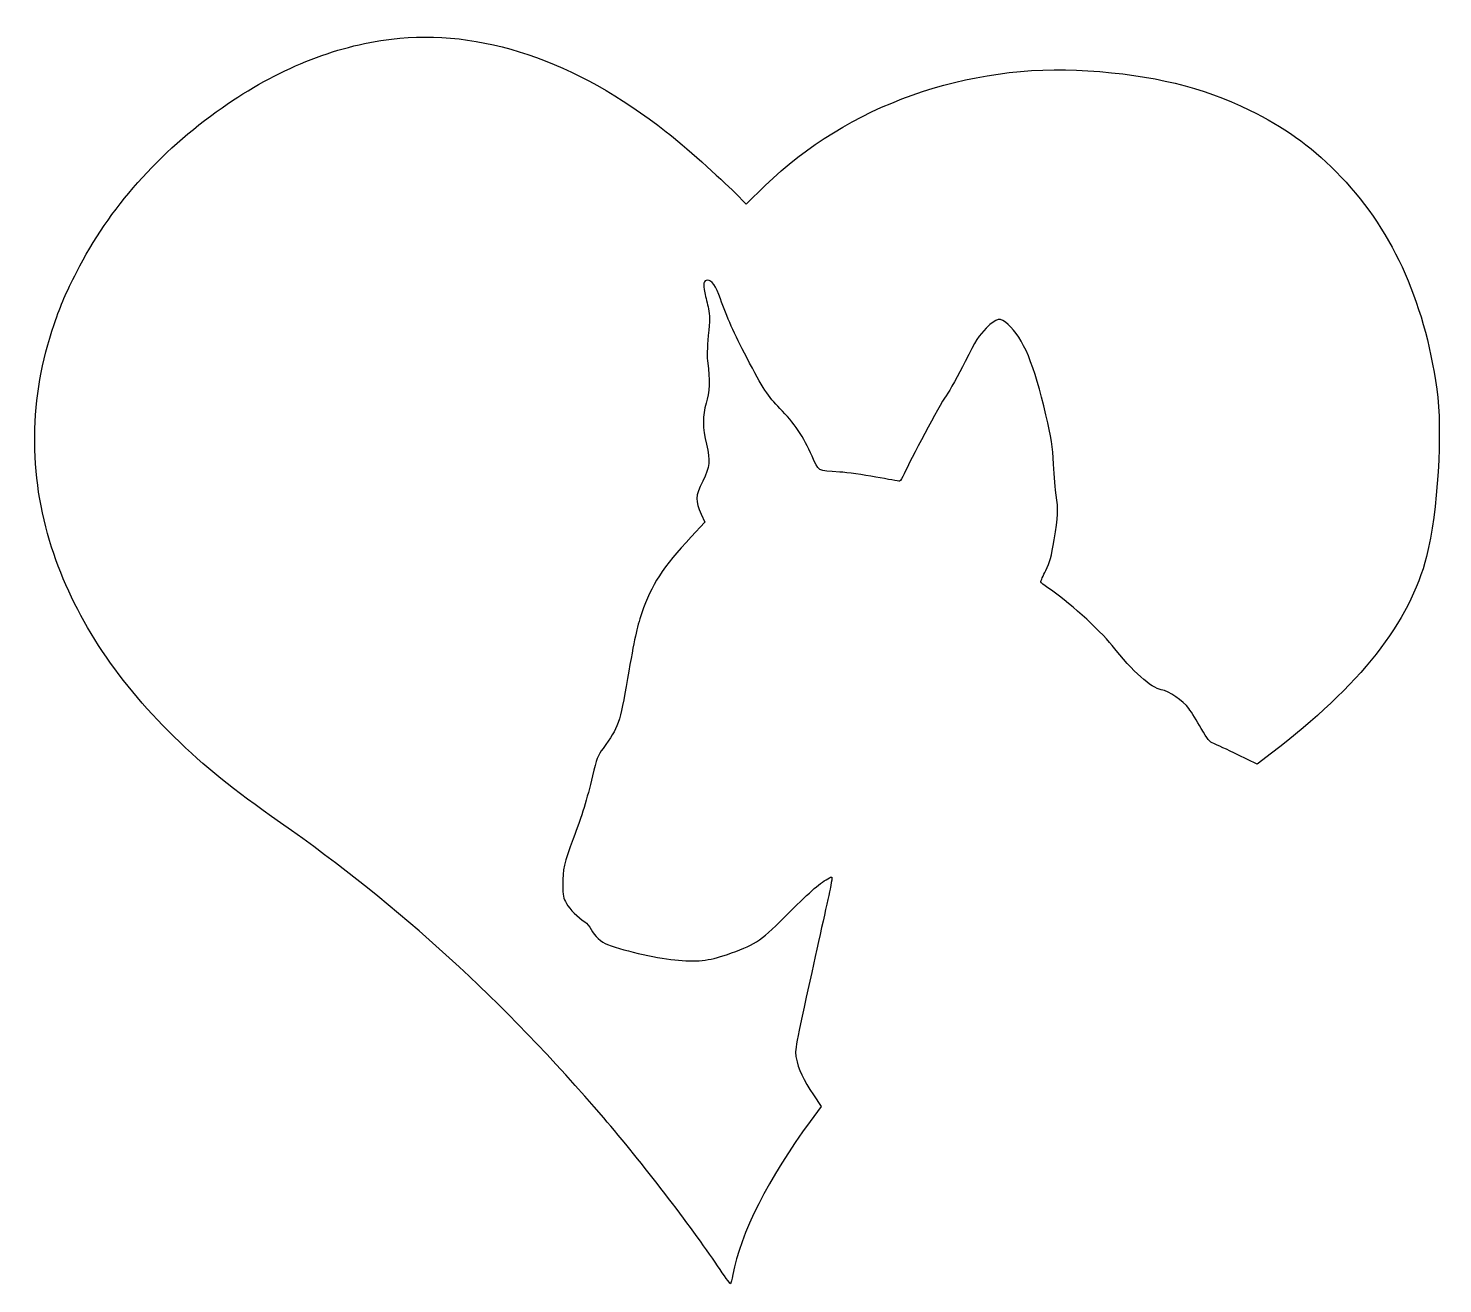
# Model space of a CAD drawing. Header units: centimetres. Extents: x -17.8 to 17.7, y -15.6 to 15.9.
import ezdxf

# ---------------------------------------------------------------- set-up
doc = ezdxf.new("R2010")
doc.units = ezdxf.units.CM
doc.header["$MEASUREMENT"] = 0
doc.layers.add('Layer 1', color=7, linetype='Continuous')

msp = doc.modelspace()

# ---------------------------------------------------------------- linework, layer by layer
at = {"layer": 'Layer 1'}
msp.add_open_spline([(-8.67833, 15.59278), (-10.12825, 15.41639), (-11.53936, 14.84489), (-12.9293, 13.87122), (-12.9293, 13.87122), (-14.52033, 12.75644), (-15.76916, 11.34533), (-16.57702, 9.7543), (-16.57702, 9.7543), (-16.85924, 9.20044), (-16.96155, 8.96408), (-17.14499, 8.43138), (-17.14499, 8.43138), (-17.77293, 6.61457), (-17.7941, 4.65666), (-17.20849, 2.83985), (-17.20849, 2.83985), (-16.65816, 1.13241), (-15.6351, -0.44804), (-14.14285, -1.90854), (-14.14285, -1.90854), (-13.32793, -2.70229), (-12.69999, -3.21029), (-11.46527, -4.0746), (-11.46527, -4.0746), (-8.45608, -6.18421), (-5.8808, -8.53724), (-3.35138, -11.48293), (-3.35138, -11.48293), (-2.41299, -12.57654), (-1.1571, -14.2099), (-0.49388, -15.19768), (-0.49388, -15.19768), (-0.32807, -15.4411), (-0.18344, -15.64218), (-0.17285, -15.64571), (-0.17285, -15.64571), (-0.15874, -15.64571), (-0.13052, -15.53988), (-0.10935, -15.41288), (-0.10935, -15.41288), (0.06351, -14.4251), (0.80434, -12.95402), (1.8274, -11.57819), (1.8274, -11.57819), (1.8274, -11.57819), (2.10609, -11.19719), (2.10609, -11.19719), (2.10609, -11.19719), (2.10609, -11.19719), (1.91206, -10.90791), (1.91206, -10.90791), (1.91206, -10.90791), (1.66512, -10.53749), (1.524, -10.24116), (1.47814, -9.9801), (1.47814, -9.9801), (1.43933, -9.77902), (1.45345, -9.70493), (1.86972, -7.83168), (1.86972, -7.83168), (2.10608, -6.76276), (2.32128, -5.78557), (2.34597, -5.65504), (2.34597, -5.65504), (2.39183, -5.41868), (2.39183, -5.41868), (2.31422, -5.45748), (2.31422, -5.45748), (2.08844, -5.57742), (1.86266, -5.77145), (1.30528, -6.32884), (1.30528, -6.32884), (0.61031, -7.02734), (0.48331, -7.11553), (-0.14816, -7.34484), (-0.14816, -7.34484), (-0.66674, -7.53534), (-0.94191, -7.57062), (-1.47813, -7.52828), (-1.47813, -7.52828), (-1.94732, -7.493), (-2.77988, -7.30603), (-3.25966, -7.13317), (-3.25966, -7.13317), (-3.40783, -7.08025), (-3.59127, -6.91092), (-3.66888, -6.7557), (-3.66888, -6.7557), (-3.70416, -6.68514), (-3.77824, -6.59695), (-3.82763, -6.5652), (-3.82763, -6.5652), (-4.00402, -6.44878), (-4.20157, -6.25123), (-4.28977, -6.09953), (-4.28977, -6.09953), (-4.36385, -5.97253), (-4.37796, -5.90197), (-4.38149, -5.63386), (-4.38149, -5.63386), (-4.38502, -5.25286), (-4.34268, -5.07294), (-4.12043, -4.48028), (-4.12043, -4.48028), (-3.89465, -3.88761), (-3.77471, -3.49956), (-3.6336, -2.89984), (-3.6336, -2.89984), (-3.53482, -2.46945), (-3.50307, -2.39184), (-3.36902, -2.2084), (-3.36902, -2.2084), (-2.98096, -1.68276), (-2.94569, -1.58398), (-2.75519, -0.45862), (-2.75519, -0.45862), (-2.57175, 0.58913), (-2.53294, 0.7761), (-2.39536, 1.18885), (-2.39536, 1.18885), (-2.159, 1.89441), (-1.87325, 2.33538), (-1.15358, 3.10091), (-1.15358, 3.10091), (-1.15358, 3.10091), (-0.81139, 3.46427), (-0.81139, 3.46427), (-0.81139, 3.46427), (-0.81139, 3.46427), (-0.90311, 3.66888), (-0.90311, 3.66888), (-0.90311, 3.66888), (-1.05833, 4.00755), (-1.0548, 4.11338), (-0.86783, 4.49438), (-0.86783, 4.49438), (-0.68086, 4.87891), (-0.67027, 4.98121), (-0.77611, 5.42571), (-0.77611, 5.42571), (-0.87136, 5.82435), (-0.87136, 6.15243), (-0.77964, 6.45229), (-0.77964, 6.45229), (-0.6985, 6.71687), (-0.68439, 7.07318), (-0.74083, 7.45771), (-0.74083, 7.45771), (-0.762, 7.61646), (-0.75847, 7.83165), (-0.72672, 8.15621), (-0.72672, 8.15621), (-0.68791, 8.54074), (-0.68791, 8.66068), (-0.72319, 8.82649), (-0.72319, 8.82649), (-0.74788, 8.93938), (-0.79022, 9.1193), (-0.81491, 9.22866), (-0.81491, 9.22866), (-0.8643, 9.45091), (-0.84313, 9.54263), (-0.74788, 9.54263), (-0.74788, 9.54263), (-0.63852, 9.54263), (-0.53974, 9.39799), (-0.42332, 9.07344), (-0.42332, 9.07344), (-0.26457, 8.62541), (-0.07054, 8.1915), (0.23637, 7.60236), (0.23637, 7.60236), (0.65265, 6.80508), (0.76554, 6.63222), (1.07245, 6.32178), (1.07245, 6.32178), (1.41817, 5.97606), (1.6757, 5.59506), (1.87678, 5.12586), (1.87678, 5.12586), (2.04964, 4.73428), (1.9932, 4.76603), (2.57528, 4.72722), (2.57528, 4.72722), (2.75872, 4.71311), (3.16442, 4.65666), (3.47486, 4.60022), (3.47486, 4.60022), (3.78178, 4.54378), (4.05342, 4.49791), (4.07458, 4.49791), (4.07458, 4.49791), (4.09575, 4.49791), (4.14866, 4.58258), (4.191, 4.68488), (4.191, 4.68488), (4.32858, 5.00944), (5.07294, 6.40291), (5.24228, 6.6428), (5.24228, 6.6428), (5.334, 6.77333), (5.5492, 7.15786), (5.72206, 7.50005), (5.72206, 7.50005), (5.98664, 8.02922), (6.06778, 8.15622), (6.25123, 8.33966), (6.25123, 8.33966), (6.51229, 8.60072), (6.60048, 8.61483), (6.80156, 8.43138), (6.80156, 8.43138), (7.17198, 8.09977), (7.46125, 7.40832), (7.747, 6.16302), (7.747, 6.16302), (7.88106, 5.58799), (7.91281, 5.37633), (7.94103, 4.92124), (7.94103, 4.92124), (7.95514, 4.62138), (7.98689, 4.27213), (8.00453, 4.14513), (8.00453, 4.14513), (8.06097, 3.79941), (8.05039, 3.59832), (7.95514, 3.02682), (7.95514, 3.02682), (7.88458, 2.61054), (7.84225, 2.45532), (7.74347, 2.25776), (7.74347, 2.25776), (7.67644, 2.1237), (7.62, 1.99318), (7.62, 1.97201), (7.62, 1.97201), (7.62, 1.95084), (7.69761, 1.88382), (7.79639, 1.82032), (7.79639, 1.82032), (8.26558, 1.5134), (9.08756, 0.77963), (9.40858, 0.3704), (9.40858, 0.3704), (9.93422, -0.28929), (10.38577, -0.69499), (10.63977, -0.73732), (10.63977, -0.73732), (10.83733, -0.7726), (11.1901, -1.00896), (11.33474, -1.21004), (11.33474, -1.21004), (11.40177, -1.30176), (11.54288, -1.52401), (11.64518, -1.70746), (11.64518, -1.70746), (11.8004, -1.9791), (11.85685, -2.04613), (11.95915, -2.08846), (11.95915, -2.08846), (12.02618, -2.11668), (12.30134, -2.24368), (12.56593, -2.37068), (12.56593, -2.37068), (12.56593, -2.37068), (13.05276, -2.60704), (13.05276, -2.60704), (13.05276, -2.60704), (13.05276, -2.60704), (13.41259, -2.32835), (13.41259, -2.32835), (13.41259, -2.32835), (15.63862, -0.62443), (16.8804, 0.95248), (17.3002, 2.61054), (17.3002, 2.61054), (17.58242, 3.71826), (17.70589, 5.76085), (17.55773, 6.8086), (17.55773, 6.8086), (17.22965, 9.09107), (16.40062, 10.87966), (15.02831, 12.26254), (15.02831, 12.26254), (14.35803, 12.93635), (13.7195, 13.39143), (12.85873, 13.81123), (12.85873, 13.81123), (11.66281, 14.39331), (10.43162, 14.69317), (8.80179, 14.79901), (8.80179, 14.79901), (5.77848, 15.00009), (2.76223, 13.92765), (0.70201, 11.91682), (0.70201, 11.91682), (0.70201, 11.91682), (0.22576, 11.45115), (0.22576, 11.45115), (0.22576, 11.45115), (0.22576, 11.45115), (-0.05646, 11.73337), (-0.05646, 11.73337), (-0.05646, 11.73337), (-0.40571, 12.08968), (-1.35821, 12.93634), (-1.78154, 13.26795), (-1.78154, 13.26795), (-4.06754, 15.06006), (-6.45232, 15.86439), (-8.67835, 15.59276), (-8.67835, 15.59276), (-8.67835, 15.59276), (-8.67833, 15.59278), (-8.67833, 15.59278)], degree=3, knots=[0, 0, 0, 0, 0.0125, 0.0125, 0.0125, 0.0125, 0.025, 0.025, 0.025, 0.025, 0.0375, 0.0375, 0.0375, 0.0375, 0.05, 0.05, 0.05, 0.05, 0.0625, 0.0625, 0.0625, 0.0625, 0.075, 0.075, 0.075, 0.075, 0.0875, 0.0875, 0.0875, 0.0875, 0.1, 0.1, 0.1, 0.1, 0.1125, 0.1125, 0.1125, 0.1125, 0.125, 0.125, 0.125, 0.125, 0.1375, 0.1375, 0.1375, 0.1375, 0.15, 0.15, 0.15, 0.15, 0.1625, 0.1625, 0.1625, 0.1625, 0.175, 0.175, 0.175, 0.175, 0.1875, 0.1875, 0.1875, 0.1875, 0.2, 0.2, 0.2, 0.2, 0.2125, 0.2125, 0.2125, 0.2125, 0.225, 0.225, 0.225, 0.225, 0.2375, 0.2375, 0.2375, 0.2375, 0.25, 0.25, 0.25, 0.25, 0.2625, 0.2625, 0.2625, 0.2625, 0.275, 0.275, 0.275, 0.275, 0.2875, 0.2875, 0.2875, 0.2875, 0.3, 0.3, 0.3, 0.3, 0.3125, 0.3125, 0.3125, 0.3125, 0.325, 0.325, 0.325, 0.325, 0.3375, 0.3375, 0.3375, 0.3375, 0.35, 0.35, 0.35, 0.35, 0.3625, 0.3625, 0.3625, 0.3625, 0.375, 0.375, 0.375, 0.375, 0.3875, 0.3875, 0.3875, 0.3875, 0.4, 0.4, 0.4, 0.4, 0.4125, 0.4125, 0.4125, 0.4125, 0.425, 0.425, 0.425, 0.425, 0.4375, 0.4375, 0.4375, 0.4375, 0.45, 0.45, 0.45, 0.45, 0.4625, 0.4625, 0.4625, 0.4625, 0.475, 0.475, 0.475, 0.475, 0.4875, 0.4875, 0.4875, 0.4875, 0.5, 0.5, 0.5, 0.5, 0.5125, 0.5125, 0.5125, 0.5125, 0.525, 0.525, 0.525, 0.525, 0.5375, 0.5375, 0.5375, 0.5375, 0.55, 0.55, 0.55, 0.55, 0.5625, 0.5625, 0.5625, 0.5625, 0.575, 0.575, 0.575, 0.575, 0.5875, 0.5875, 0.5875, 0.5875, 0.6, 0.6, 0.6, 0.6, 0.6125, 0.6125, 0.6125, 0.6125, 0.625, 0.625, 0.625, 0.625, 0.6375, 0.6375, 0.6375, 0.6375, 0.65, 0.65, 0.65, 0.65, 0.6625, 0.6625, 0.6625, 0.6625, 0.675, 0.675, 0.675, 0.675, 0.6875, 0.6875, 0.6875, 0.6875, 0.7, 0.7, 0.7, 0.7, 0.7125, 0.7125, 0.7125, 0.7125, 0.725, 0.725, 0.725, 0.725, 0.7375, 0.7375, 0.7375, 0.7375, 0.75, 0.75, 0.75, 0.75, 0.7625, 0.7625, 0.7625, 0.7625, 0.775, 0.775, 0.775, 0.775, 0.7875, 0.7875, 0.7875, 0.7875, 0.8, 0.8, 0.8, 0.8, 0.8125, 0.8125, 0.8125, 0.8125, 0.825, 0.825, 0.825, 0.825, 0.8375, 0.8375, 0.8375, 0.8375, 0.85, 0.85, 0.85, 0.85, 0.8625, 0.8625, 0.8625, 0.8625, 0.875, 0.875, 0.875, 0.875, 0.8875, 0.8875, 0.8875, 0.8875, 0.9, 0.9, 0.9, 0.9, 0.9125, 0.9125, 0.9125, 0.9125, 0.925, 0.925, 0.925, 0.925, 0.9375, 0.9375, 0.9375, 0.9375, 0.95, 0.95, 0.95, 0.95, 0.9625, 0.9625, 0.9625, 0.9625, 0.975, 0.975, 0.975, 0.975, 1, 1, 1, 1], dxfattribs=at)

doc.saveas('drawing.dxf')
